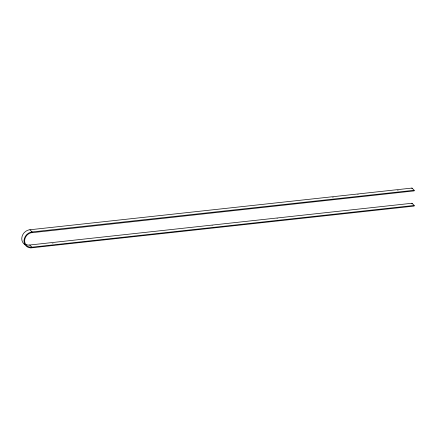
<?xml version="1.0" encoding="UTF-8"?>
<svg xmlns="http://www.w3.org/2000/svg" width="436" height="436" viewBox="0 0 436 436"><rect width="100%" height="100%" fill="white"/><g stroke="black" fill="none" stroke-linecap="round" stroke-linejoin="round"><path stroke-width="0.33" stroke-dasharray="2.18 1.64" d="M332.167 197.415L333.518 197.268M357.188 194.685L358.539 194.538M397.082 190.33L398.433 190.178M51.982 243.19L53.339 243.037M211.678 225.755L213.035 225.603M276.642 218.659L277.994 218.512"/><path stroke-width="0.65" d="M411.955 188.706L411.966 188.069L29.005 229.865A8.529 7.51 -45.2 0 0 22.105 236.356A8.529 7.51 -45.2 0 0 24.699 244.509M411.976 203.885L411.987 203.252L29.087 245.081A7.837 6.9 -45.2 0 1 25.511 244.209M414.184 190.265L414.173 190.903L30.787 232.824A7.837 6.9 -45.2 0 0 24.634 241.086A7.837 6.9 -45.2 0 0 31.299 247.277L414.2 205.449L414.189 206.081L30.7 247.931A8.529 7.51 -45.2 0 1 23.98 240.65A8.529 7.51 -45.2 0 1 31.223 232.061L414.184 190.265L411.966 188.069M411.987 203.252L414.2 205.449M29.931 229.777L32.144 231.974M29.664 244.988L31.883 247.185"/></g></svg>
